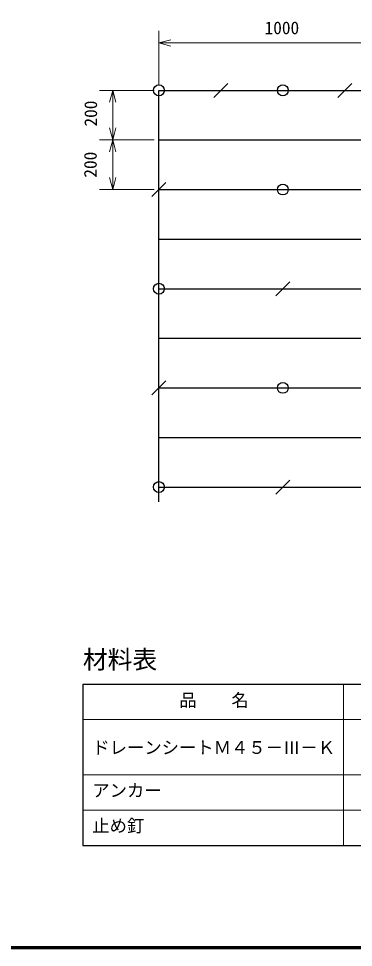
# Model space of a CAD drawing. Units: millimetres, scale not verified. Extents: x 200 to 8200, y 200 to 5838.
# Drawn here: x 4321 to 5673, y 200 to 3946 of the extents above; entities that cross this region are included whole.
import ezdxf
from ezdxf.enums import TextEntityAlignment as Align

# ---------------------------------------------------------------- set-up
doc = ezdxf.new("R2010")
doc.units = ezdxf.units.MM
doc.header["$LTSCALE"] = 20
doc.layers.add('C-MTR', color=5, linetype='Continuous')
doc.layers.add('C-MTR-TXT', color=5, linetype='Continuous')
for name, color, linetype, lineweight in [('C-MTR-FRAM', 5, 'Continuous', 25), ('C-MTR-LINE', 5, 'Continuous', 13), ('C-STR', 7, 'Continuous', 25), ('C-STR-DIM', 1, 'Continuous', 13), ('C-TTL', 2, 'Continuous', 70)]:
    doc.layers.add(name, color=color, linetype=linetype, lineweight=lineweight)
doc.styles.add('ＭＳ ゴシック', font='')
doc.styles.get('ＭＳ ゴシック').set_extended_font_data('MS Gothic')

msp = doc.modelspace()

# ---------------------------------------------------------------- linework, layer by layer
at = {"layer": 'C-MTR-FRAM'}
for p, q in [((4581.01, 1262.4), (4581.01, 611.75)), ((4581.01, 1262.4), (7988.39, 1262.4)), ((4581.01, 611.75), (7988.39, 611.75))]:
    msp.add_line(p, q, dxfattribs=at)
at = {"layer": 'C-MTR-LINE'}
for p, q in [((5633.61, 1262.4), (5633.61, 611.75)), ((4581.01, 1119.9), (7988.39, 1119.9)), ((4581.01, 896.75), (7988.39, 896.75)), ((4581.01, 754.25), (7988.39, 754.25))]:
    msp.add_line(p, q, dxfattribs=at)
at = {"layer": 'C-STR'}
for p, q in [((5109.98, 3628.52), (5166.55, 3685.08)), ((5609.98, 3628.52), (5666.55, 3685.08)), ((4888.26, 1996.8), (4888.26, 3656.8)), ((4859.98, 3228.52), (4916.55, 3285.08)), ((5359.98, 2828.52), (5416.55, 2885.08)), ((4859.98, 2428.52), (4916.55, 2485.08)), ((5359.98, 2028.52), (5416.55, 2085.08))]:
    msp.add_line(p, q, dxfattribs=at)
at = {"layer": 'C-STR', "color": 3}
for p, q in [((4888.26, 3656.8), (6951.26, 3656.8)), ((4888.26, 3456.8), (6951.26, 3456.8)), ((4888.26, 3256.8), (6951.26, 3256.8)), ((4888.26, 3056.8), (6951.26, 3056.8)), ((4888.26, 2856.8), (6951.26, 2856.8)), ((4888.26, 2656.8), (6951.26, 2656.8)), ((4888.26, 2456.8), (6951.26, 2456.8)), ((4888.26, 2256.8), (6951.26, 2256.8)), ((4888.26, 2056.8), (6951.26, 2056.8))]:
    msp.add_line(p, q, dxfattribs=at)
at = {"layer": 'C-STR'}
for centre in [(4888.26, 3656.8), (5388.26, 3656.8), (5388.26, 3256.8), (4888.26, 2856.8), (5388.26, 2456.8), (4888.26, 2056.8)]:
    msp.add_circle(centre, 22, dxfattribs=at)
at = {"layer": 'C-STR-DIM'}
for p, q in [((4888.26, 3676.8), (4888.26, 3896.8)), ((4888.26, 3847.8), (4936.56, 3860.74)), ((4888.26, 3847.8), (4936.56, 3834.86)), ((4888.26, 3847.8), (5888.26, 3847.8)), ((4888.26, 3836.8), (4888.26, 3807.8)), ((4868.26, 3656.8), (4648.26, 3656.8)), ((4701.65, 3656.8), (4688.71, 3608.5)), ((4701.65, 3256.8), (4701.65, 3656.8)), ((4701.65, 3656.8), (4714.59, 3608.5)), ((4701.65, 3456.8), (4688.71, 3505.1)), ((4701.65, 3456.8), (4714.59, 3505.1)), ((4868.26, 3456.8), (4648.26, 3456.8)), ((4701.65, 3456.8), (4688.71, 3408.5)), ((4701.65, 3456.8), (4714.59, 3408.5)), ((4701.65, 3256.8), (4688.71, 3305.1)), ((4701.65, 3256.8), (4714.59, 3305.1)), ((4868.26, 3256.8), (4648.26, 3256.8))]:
    msp.add_line(p, q, dxfattribs=at)
at = {"layer": 'C-TTL'}
msp.add_lwpolyline([(200, 200), (8200, 200), (8200, 5740), (200, 5740)], close=True, dxfattribs=at)

# ---------------------------------------------------------------- texts
at = {"layer": 'C-MTR', "style": 'ＭＳ ゴシック'}
msp.add_text('材料表', height=73.31, dxfattribs=at).set_placement((4581.01, 1302.4), align=Align.BOTTOM_LEFT)
at = {"layer": 'C-MTR-TXT', "style": 'ＭＳ ゴシック'}
for s, p in [('\u3000品\u3000\u3000名\u3000', (4900.53, 1156)), ('ドレーンシートＭ４５－Ⅲ－Ｋ', (4619.01, 965.15)), ('アンカー', (4619.01, 792.25)), ('止め釘', (4619.01, 649.75))]:
    msp.add_text(s, height=51.32, dxfattribs=at).set_placement(p, align=Align.BOTTOM_LEFT)
at = {"layer": 'C-STR-DIM', "color": 7, "style": 'ＭＳ ゴシック'}
msp.add_text('1000', height=51.32, dxfattribs=at).set_placement((5314.53, 3867.8), align=Align.BOTTOM_LEFT)
for p in [(4653.76, 3510.77), (4652.26, 3304.67)]:
    msp.add_text('200', height=51.32, rotation=90, dxfattribs=at).set_placement(p, align=Align.BOTTOM_LEFT)

doc.saveas('drawing.dxf')
